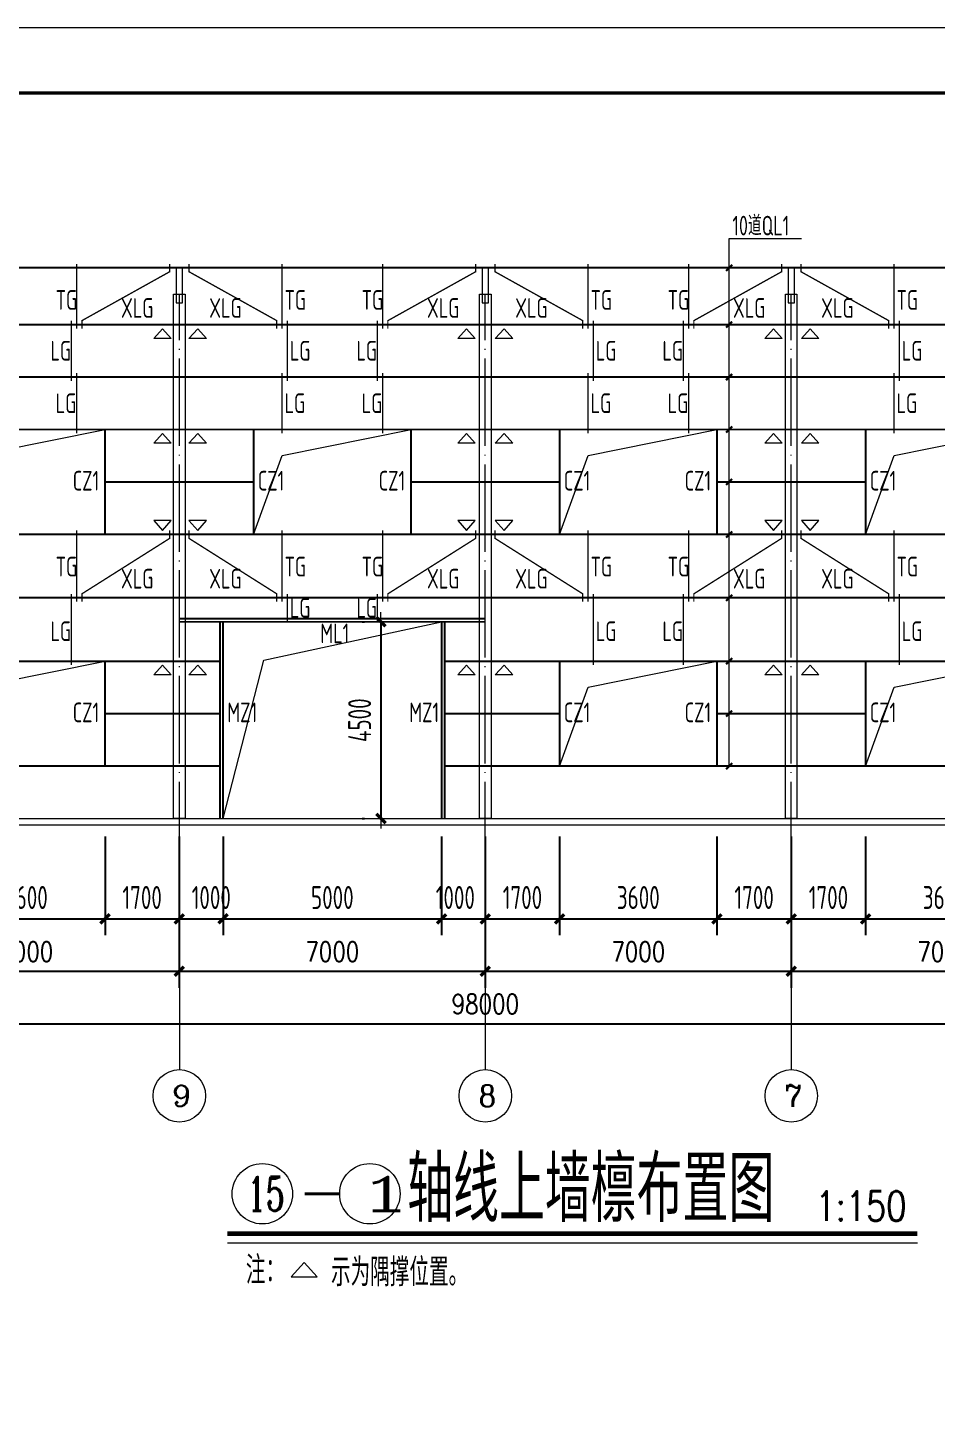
# Model space of a CAD drawing. Header units: millimetres. Extents: x 19781 to 898973, y -947928 to -267362.
# Drawn here: x 485740 to 506534, y -672731 to -641231 of the extents above; entities that cross this region are included whole.
import ezdxf

# ---------------------------------------------------------------- set-up
doc = ezdxf.new("R2010")
doc.units = ezdxf.units.MM
doc.header["$LTSCALE"] = 100
doc.linetypes.add('CENTER', pattern=[50.8, 31.75, -6.35, 6.35, -6.35])
doc.linetypes.add('DOTE', pattern=[2.42, 2, -0.2, 0.02, -0.2])
doc.layers.get('0').update_dxf_attribs({"lineweight": 18})
for name, color, linetype, lineweight in [('10', 7, 'Continuous', 18), ('11000', 4, 'Continuous', 18), ('14', 2, 'Continuous', 18), ('5图框', 7, 'Continuous', 18), ('AXIS', 3, 'Continuous', 18), ('AXIS_TEXT', 7, 'Continuous', 18), ('BORDER', 7, 'Continuous', 18), ('C', 6, 'CENTER', 18), ('DIM_SYMB', 3, 'Continuous', 18), ('DOTE', 1, 'DOTE', 18), ('PUB_DIM', 3, 'Continuous', 18), ('数字', 3, 'Continuous', 20), ('构件号', 1, 'Continuous', 18), ('系杆支撑', 2, 'Continuous', 18)]:
    doc.layers.add(name, color=color, linetype=linetype, lineweight=lineweight)
doc.styles.add('_TCH_AXIS', font='complex.shx', dxfattribs={"bigfont": 'gbcbig.shx'})
doc.styles.add('COMPLEX', font='complex.shx', dxfattribs={"bigfont": 'gbcbig.shx'})
doc.styles.add('dim_font', font='simplex.shx', dxfattribs={"width": 0.8, "bigfont": 'gbcbig.shx'})
doc.styles.add('hztxt', font='txt.shx', dxfattribs={"width": 0.7, "bigfont": 'hztxt.shx'})
doc.styles.add('TSSD_REIN', font='tssdeng.shx', dxfattribs={"width": 0.7, "bigfont": 'hztxt.shx'})
doc.dimstyles.new('DIMN150', dxfattribs={"dimscale": 1.5, "dimtxt": 300, "dimasz": 1, "dimexe": 250, "dimexo": 300, "dimgap": 150, "dimtad": 1, "dimdec": 0, "dimzin": 0, "dimdsep": 46, "dimtxsty": 'dim_font', "dimblk": '_CAXARROW', "dimcen": 0.09, "dimdle": 2, "dimclrt": 7, "dimadec": 0, "dimazin": 0, "dimtfac": 1, "dimtdec": 0, "dimtix": 1, "dimtmove": 2, "dimatfit": 3, "dimfxl": 1, "dimtolj": 1, "dimtzin": 0, "dimarcsym": 0})

# ---------------------------------------------------------------- blocks, each defined once
blk = doc.blocks.new('_AXISO')
blk.add_circle((0, 0), 0.5)
at = {"layer": 'AXIS_TEXT', "style": 'COMPLEX', "width": 1.04167}
blk.add_attdef('A', (-0.25, -0.28), '', height=0.56, dxfattribs=at)
blk = doc.blocks.new('_DIMX')
blk.add_line((-150, 0), (150, 0))
blk.add_lwpolyline([(-70, -70, 50, 50, 0), (70, 70, 50, 50, 0)], format="xyseb")
blk = doc.blocks.new('*X191')
at = {"layer": 'AXIS', "color": 0, "lineweight": -2, "transparency": 16777216}
for p, q in [((482213, -660934), (482213, -663196)), ((489213, -660934), (489213, -663196)), ((482215, -662821), (489212, -662821))]:
    blk.add_line(p, q, dxfattribs=at)
at = {"layer": 'AXIS', "color": 0, "lineweight": -2, "transparency": 16777216, "xscale": 1.5, "yscale": 1.5, "zscale": 1.5, "rotation": 180}
blk.add_blockref('_DIMX', (482213, -662821), dxfattribs=at)
at = {"layer": 'AXIS', "color": 0, "lineweight": -2, "transparency": 16777216, "xscale": 1.5, "yscale": 1.5, "zscale": 1.5}
blk.add_blockref('_DIMX', (489213, -662821), dxfattribs=at)
at = {"layer": 'AXIS', "color": 7, "transparency": 16777216, "insert": (485713, -662371), "char_height": 450, "width": 3805.71, "attachment_point": 5, "style": 'dim_font'}
blk.add_mtext('7000', dxfattribs=at)
blk = doc.blocks.new('_CAXARROW')
blk.add_hatch(color=0).paths.add_polyline_path([(0, 0), (-1, 0.125), (-1, -0.125)], flags=0)
blk = doc.blocks.new('*X192')
at = {"layer": 'AXIS', "color": 0, "lineweight": -2, "transparency": 16777216}
for p, q in [((489213, -660934), (489213, -663196)), ((496213, -660934), (496213, -663196)), ((489215, -662821), (496212, -662821))]:
    blk.add_line(p, q, dxfattribs=at)
at = {"layer": 'AXIS', "color": 0, "lineweight": -2, "transparency": 16777216, "xscale": 1.5, "yscale": 1.5, "zscale": 1.5, "rotation": 180}
blk.add_blockref('_DIMX', (489213, -662821), dxfattribs=at)
at = {"layer": 'AXIS', "color": 0, "lineweight": -2, "transparency": 16777216, "xscale": 1.5, "yscale": 1.5, "zscale": 1.5}
blk.add_blockref('_DIMX', (496213, -662821), dxfattribs=at)
at = {"layer": 'AXIS', "color": 7, "transparency": 16777216, "insert": (492713, -662371), "char_height": 450, "width": 3805.71, "attachment_point": 5, "style": 'dim_font'}
blk.add_mtext('7000', dxfattribs=at)
blk = doc.blocks.new('*X193')
at = {"layer": 'AXIS', "color": 0, "lineweight": -2, "transparency": 16777216}
for p, q in [((496213, -660934), (496213, -663196)), ((503213, -660934), (503213, -663196)), ((496215, -662821), (503212, -662821))]:
    blk.add_line(p, q, dxfattribs=at)
at = {"layer": 'AXIS', "color": 0, "lineweight": -2, "transparency": 16777216, "xscale": 1.5, "yscale": 1.5, "zscale": 1.5, "rotation": 180}
blk.add_blockref('_DIMX', (496213, -662821), dxfattribs=at)
at = {"layer": 'AXIS', "color": 0, "lineweight": -2, "transparency": 16777216, "xscale": 1.5, "yscale": 1.5, "zscale": 1.5}
blk.add_blockref('_DIMX', (503213, -662821), dxfattribs=at)
at = {"layer": 'AXIS', "color": 7, "transparency": 16777216, "insert": (499713, -662371), "char_height": 450, "width": 3805.71, "attachment_point": 5, "style": 'dim_font'}
blk.add_mtext('7000', dxfattribs=at)
blk = doc.blocks.new('*X194')
at = {"layer": 'AXIS', "color": 0, "lineweight": -2, "transparency": 16777216}
for p, q in [((503213, -660934), (503213, -663196)), ((510213, -660934), (510213, -663196)), ((503215, -662821), (510212, -662821))]:
    blk.add_line(p, q, dxfattribs=at)
at = {"layer": 'AXIS', "color": 0, "lineweight": -2, "transparency": 16777216, "xscale": 1.5, "yscale": 1.5, "zscale": 1.5, "rotation": 180}
blk.add_blockref('_DIMX', (503213, -662821), dxfattribs=at)
at = {"layer": 'AXIS', "color": 0, "lineweight": -2, "transparency": 16777216, "xscale": 1.5, "yscale": 1.5, "zscale": 1.5}
blk.add_blockref('_DIMX', (510213, -662821), dxfattribs=at)
at = {"layer": 'AXIS', "color": 7, "transparency": 16777216, "insert": (506713, -662371), "char_height": 450, "width": 3805.71, "attachment_point": 5, "style": 'dim_font'}
blk.add_mtext('7000', dxfattribs=at)
blk = doc.blocks.new('*X200')
at = {"layer": 'AXIS', "color": 0, "lineweight": -2, "transparency": 16777216}
for p, q in [((447213, -661234), (447213, -664396)), ((545213, -661234), (545213, -664396)), ((447215, -664021), (545212, -664021))]:
    blk.add_line(p, q, dxfattribs=at)
at = {"layer": 'AXIS', "color": 0, "lineweight": -2, "transparency": 16777216, "xscale": 1.5, "yscale": 1.5, "zscale": 1.5, "rotation": 180}
blk.add_blockref('_DIMX', (447213, -664021), dxfattribs=at)
at = {"layer": 'AXIS', "color": 0, "lineweight": -2, "transparency": 16777216, "xscale": 1.5, "yscale": 1.5, "zscale": 1.5}
blk.add_blockref('_DIMX', (545213, -664021), dxfattribs=at)
at = {"layer": 'AXIS', "color": 7, "transparency": 16777216, "insert": (496213, -663571), "char_height": 450, "width": 4834.29, "attachment_point": 5, "style": 'dim_font'}
blk.add_mtext('98000', dxfattribs=at)
blk = doc.blocks.new('*X757')
at = {"layer": 'AXIS', "color": 0, "lineweight": -2, "transparency": 16777216}
for p, q in [((493395, -654827), (493450, -654827)), ((493825, -654828), (493825, -659325)), ((493395, -659327), (493450, -659327))]:
    blk.add_line(p, q, dxfattribs=at)
at = {"layer": 'AXIS', "color": 0, "lineweight": -2, "transparency": 16777216, "xscale": 1.5, "yscale": 1.5, "zscale": 1.5}
for p, rotation in [((493825, -654827), 90), ((493825, -659327), 270)]:
    blk.add_blockref('_DIMX', p, dxfattribs=dict(at, rotation=rotation))
at = {"layer": 'AXIS', "color": 7, "transparency": 16777216, "insert": (493338, -657077), "char_height": 525, "width": 3885, "attachment_point": 5, "rotation": 90, "style": 'TSSD_REIN'}
blk.add_mtext('4500', dxfattribs=at)
blk = doc.blocks.new('*X777')
at = {"layer": 'AXIS', "color": 0, "lineweight": -2, "transparency": 16777216}
for p, q in [((483913, -659734), (483913, -661996)), ((487513, -659734), (487513, -661996)), ((483915, -661621), (487512, -661621))]:
    blk.add_line(p, q, dxfattribs=at)
at = {"layer": 'AXIS', "color": 0, "lineweight": -2, "transparency": 16777216, "xscale": 1.5, "yscale": 1.5, "zscale": 1.5, "rotation": 180}
blk.add_blockref('_DIMX', (483913, -661621), dxfattribs=at)
at = {"layer": 'AXIS', "color": 0, "lineweight": -2, "transparency": 16777216, "xscale": 1.5, "yscale": 1.5, "zscale": 1.5}
blk.add_blockref('_DIMX', (487513, -661621), dxfattribs=at)
at = {"layer": 'AXIS', "color": 7, "transparency": 16777216, "insert": (485713, -661133), "char_height": 525, "width": 3885, "attachment_point": 5, "style": 'TSSD_REIN'}
blk.add_mtext('3600', dxfattribs=at)
blk = doc.blocks.new('*X778')
at = {"layer": 'AXIS', "color": 0, "lineweight": -2, "transparency": 16777216}
for p, q in [((487513, -659734), (487513, -661996)), ((489213, -659734), (489213, -661996)), ((487515, -661621), (489212, -661621))]:
    blk.add_line(p, q, dxfattribs=at)
at = {"layer": 'AXIS', "color": 0, "lineweight": -2, "transparency": 16777216, "xscale": 1.5, "yscale": 1.5, "zscale": 1.5, "rotation": 180}
blk.add_blockref('_DIMX', (487513, -661621), dxfattribs=at)
at = {"layer": 'AXIS', "color": 0, "lineweight": -2, "transparency": 16777216, "xscale": 1.5, "yscale": 1.5, "zscale": 1.5}
blk.add_blockref('_DIMX', (489213, -661621), dxfattribs=at)
at = {"layer": 'AXIS', "color": 7, "transparency": 16777216, "insert": (488363, -661133), "char_height": 525, "width": 3727.5, "attachment_point": 5, "style": 'TSSD_REIN'}
blk.add_mtext('1700', dxfattribs=at)
blk = doc.blocks.new('*X779')
at = {"layer": 'AXIS', "color": 0, "lineweight": -2, "transparency": 16777216}
for p, q in [((489213, -659734), (489213, -661996)), ((490213, -659734), (490213, -661996)), ((489215, -661621), (490212, -661621))]:
    blk.add_line(p, q, dxfattribs=at)
at = {"layer": 'AXIS', "color": 0, "lineweight": -2, "transparency": 16777216, "xscale": 1.5, "yscale": 1.5, "zscale": 1.5, "rotation": 180}
blk.add_blockref('_DIMX', (489213, -661621), dxfattribs=at)
at = {"layer": 'AXIS', "color": 0, "lineweight": -2, "transparency": 16777216, "xscale": 1.5, "yscale": 1.5, "zscale": 1.5}
blk.add_blockref('_DIMX', (490213, -661621), dxfattribs=at)
at = {"layer": 'AXIS', "color": 7, "transparency": 16777216, "insert": (489944, -661133), "char_height": 525, "width": 3727.5, "attachment_point": 5, "style": 'TSSD_REIN'}
blk.add_mtext('1000', dxfattribs=at)
blk = doc.blocks.new('*X780')
at = {"layer": 'AXIS', "color": 0, "lineweight": -2, "transparency": 16777216}
for p, q in [((490213, -659734), (490213, -661996)), ((495213, -659734), (495213, -661996)), ((490215, -661621), (495212, -661621))]:
    blk.add_line(p, q, dxfattribs=at)
at = {"layer": 'AXIS', "color": 0, "lineweight": -2, "transparency": 16777216, "xscale": 1.5, "yscale": 1.5, "zscale": 1.5, "rotation": 180}
blk.add_blockref('_DIMX', (490213, -661621), dxfattribs=at)
at = {"layer": 'AXIS', "color": 0, "lineweight": -2, "transparency": 16777216, "xscale": 1.5, "yscale": 1.5, "zscale": 1.5}
blk.add_blockref('_DIMX', (495213, -661621), dxfattribs=at)
at = {"layer": 'AXIS', "color": 7, "transparency": 16777216, "insert": (492713, -661133), "char_height": 525, "width": 3885, "attachment_point": 5, "style": 'TSSD_REIN'}
blk.add_mtext('5000', dxfattribs=at)
blk = doc.blocks.new('*X781')
at = {"layer": 'AXIS', "color": 0, "lineweight": -2, "transparency": 16777216}
for p, q in [((495213, -659734), (495213, -661996)), ((496213, -659734), (496213, -661996)), ((495215, -661621), (496212, -661621))]:
    blk.add_line(p, q, dxfattribs=at)
at = {"layer": 'AXIS', "color": 0, "lineweight": -2, "transparency": 16777216, "xscale": 1.5, "yscale": 1.5, "zscale": 1.5, "rotation": 180}
blk.add_blockref('_DIMX', (495213, -661621), dxfattribs=at)
at = {"layer": 'AXIS', "color": 0, "lineweight": -2, "transparency": 16777216, "xscale": 1.5, "yscale": 1.5, "zscale": 1.5}
blk.add_blockref('_DIMX', (496213, -661621), dxfattribs=at)
at = {"layer": 'AXIS', "color": 7, "transparency": 16777216, "insert": (495527, -661133), "char_height": 525, "width": 3727.5, "attachment_point": 5, "style": 'TSSD_REIN'}
blk.add_mtext('1000', dxfattribs=at)
blk = doc.blocks.new('*X782')
at = {"layer": 'AXIS', "color": 0, "lineweight": -2, "transparency": 16777216}
for p, q in [((496213, -659734), (496213, -661996)), ((497913, -659734), (497913, -661996)), ((496215, -661621), (497912, -661621))]:
    blk.add_line(p, q, dxfattribs=at)
at = {"layer": 'AXIS', "color": 0, "lineweight": -2, "transparency": 16777216, "xscale": 1.5, "yscale": 1.5, "zscale": 1.5, "rotation": 180}
blk.add_blockref('_DIMX', (496213, -661621), dxfattribs=at)
at = {"layer": 'AXIS', "color": 0, "lineweight": -2, "transparency": 16777216, "xscale": 1.5, "yscale": 1.5, "zscale": 1.5}
blk.add_blockref('_DIMX', (497913, -661621), dxfattribs=at)
at = {"layer": 'AXIS', "color": 7, "transparency": 16777216, "insert": (497063, -661133), "char_height": 525, "width": 3727.5, "attachment_point": 5, "style": 'TSSD_REIN'}
blk.add_mtext('1700', dxfattribs=at)
blk = doc.blocks.new('*X783')
at = {"layer": 'AXIS', "color": 0, "lineweight": -2, "transparency": 16777216}
for p, q in [((497913, -659734), (497913, -661996)), ((501513, -659734), (501513, -661996)), ((497915, -661621), (501512, -661621))]:
    blk.add_line(p, q, dxfattribs=at)
at = {"layer": 'AXIS', "color": 0, "lineweight": -2, "transparency": 16777216, "xscale": 1.5, "yscale": 1.5, "zscale": 1.5, "rotation": 180}
blk.add_blockref('_DIMX', (497913, -661621), dxfattribs=at)
at = {"layer": 'AXIS', "color": 0, "lineweight": -2, "transparency": 16777216, "xscale": 1.5, "yscale": 1.5, "zscale": 1.5}
blk.add_blockref('_DIMX', (501513, -661621), dxfattribs=at)
at = {"layer": 'AXIS', "color": 7, "transparency": 16777216, "insert": (499713, -661133), "char_height": 525, "width": 3885, "attachment_point": 5, "style": 'TSSD_REIN'}
blk.add_mtext('3600', dxfattribs=at)
blk = doc.blocks.new('*X784')
at = {"layer": 'AXIS', "color": 0, "lineweight": -2, "transparency": 16777216}
for p, q in [((501513, -659734), (501513, -661996)), ((503213, -659734), (503213, -661996)), ((501515, -661621), (503212, -661621))]:
    blk.add_line(p, q, dxfattribs=at)
at = {"layer": 'AXIS', "color": 0, "lineweight": -2, "transparency": 16777216, "xscale": 1.5, "yscale": 1.5, "zscale": 1.5, "rotation": 180}
blk.add_blockref('_DIMX', (501513, -661621), dxfattribs=at)
at = {"layer": 'AXIS', "color": 0, "lineweight": -2, "transparency": 16777216, "xscale": 1.5, "yscale": 1.5, "zscale": 1.5}
blk.add_blockref('_DIMX', (503213, -661621), dxfattribs=at)
at = {"layer": 'AXIS', "color": 7, "transparency": 16777216, "insert": (502363, -661133), "char_height": 525, "width": 3727.5, "attachment_point": 5, "style": 'TSSD_REIN'}
blk.add_mtext('1700', dxfattribs=at)
blk = doc.blocks.new('*X785')
at = {"layer": 'AXIS', "color": 0, "lineweight": -2, "transparency": 16777216}
for p, q in [((503213, -659734), (503213, -661996)), ((504913, -659734), (504913, -661996)), ((503215, -661621), (504912, -661621))]:
    blk.add_line(p, q, dxfattribs=at)
at = {"layer": 'AXIS', "color": 0, "lineweight": -2, "transparency": 16777216, "xscale": 1.5, "yscale": 1.5, "zscale": 1.5, "rotation": 180}
blk.add_blockref('_DIMX', (503213, -661621), dxfattribs=at)
at = {"layer": 'AXIS', "color": 0, "lineweight": -2, "transparency": 16777216, "xscale": 1.5, "yscale": 1.5, "zscale": 1.5}
blk.add_blockref('_DIMX', (504913, -661621), dxfattribs=at)
at = {"layer": 'AXIS', "color": 7, "transparency": 16777216, "insert": (504063, -661133), "char_height": 525, "width": 3727.5, "attachment_point": 5, "style": 'TSSD_REIN'}
blk.add_mtext('1700', dxfattribs=at)
blk = doc.blocks.new('*X786')
at = {"layer": 'AXIS', "color": 0, "lineweight": -2, "transparency": 16777216}
for p, q in [((504913, -659734), (504913, -661996)), ((508513, -659734), (508513, -661996)), ((504915, -661621), (508512, -661621))]:
    blk.add_line(p, q, dxfattribs=at)
at = {"layer": 'AXIS', "color": 0, "lineweight": -2, "transparency": 16777216, "xscale": 1.5, "yscale": 1.5, "zscale": 1.5, "rotation": 180}
blk.add_blockref('_DIMX', (504913, -661621), dxfattribs=at)
at = {"layer": 'AXIS', "color": 0, "lineweight": -2, "transparency": 16777216, "xscale": 1.5, "yscale": 1.5, "zscale": 1.5}
blk.add_blockref('_DIMX', (508513, -661621), dxfattribs=at)
at = {"layer": 'AXIS', "color": 7, "transparency": 16777216, "insert": (506713, -661133), "char_height": 525, "width": 3885, "attachment_point": 5, "style": 'TSSD_REIN'}
blk.add_mtext('3600', dxfattribs=at)

msp = doc.modelspace()

# ---------------------------------------------------------------- linework, layer by layer
at = {"layer": '10', "ltscale": 100}
for points in [[(489083.21, -647326.53), (489343.21, -647326.53), (489343.21, -659326.53), (489083.21, -659326.53)], [(496083.21, -647326.53), (496343.21, -647326.53), (496343.21, -659326.53), (496083.21, -659326.53)], [(503083.21, -647326.53), (503343.21, -647326.53), (503343.21, -659326.53), (503083.21, -659326.53)]]:
    msp.add_lwpolyline(points, close=True, dxfattribs=at)
at = {"layer": '11000', "ltscale": 100}
msp.add_lwpolyline([(447013.21, -659326.53), (545413.21, -659326.53), (545713.21, -659476.53), (446713.21, -659476.53)], close=True, dxfattribs=at)
at = {"layer": '14', "ltscale": 100}
for p, q in [((484564.21, -651022.53), (487513.21, -650426.53)), ((491564.21, -651022.53), (494513.21, -650426.53)), ((498564.21, -651022.53), (501513.21, -650426.53)), ((505564.21, -651022.53), (508513.21, -650426.53)), ((490913.21, -652826.53), (491564.21, -651022.53)), ((497913.21, -652826.53), (498564.21, -651022.53)), ((504913.21, -652826.53), (505564.21, -651022.53)), ((491146.21, -655704.53), (495213.21, -654826.53)), ((491891.21, -654826.53), (494643.21, -654826.53)), ((484564.21, -656322.53), (487513.21, -655726.53)), ((490213.21, -659326.53), (491146.21, -655704.53)), ((498564.21, -656322.53), (501513.21, -655726.53)), ((505564.21, -656322.53), (508513.21, -655726.53)), ((497913.21, -658126.53), (498564.21, -656322.53)), ((504913.21, -658126.53), (505564.21, -656322.53))]:
    msp.add_line(p, q, dxfattribs=at)
for points in [[(489288.21, -647526.53), (489288.21, -646726.53), (489138.21, -646726.53), (489138.21, -647526.53)], [(496288.21, -647526.53), (496288.21, -646726.53), (496138.21, -646726.53), (496138.21, -647526.53)], [(503288.21, -647526.53), (503288.21, -646726.53), (503138.21, -646726.53), (503138.21, -647526.53)]]:
    msp.add_lwpolyline(points, close=True, dxfattribs=at)
at = {"layer": '5图框'}
msp.add_lwpolyline([(492365.12, -669814.42), (492067.59, -669480.48), (491770.07, -669814.42)], close=True, dxfattribs=at)
at = {"layer": 'AXIS'}
for p, q in [((489213.21, -660483.53), (489213.21, -665070.53)), ((496213.21, -660483.53), (496213.21, -665070.53)), ((503213.21, -660483.53), (503213.21, -665070.53))]:
    msp.add_line(p, q, dxfattribs=at)
at = {"layer": 'BORDER'}
msp.add_lwpolyline([(431826, -704230.53), (431826, -641230.53), (565476, -641230.53), (565476, -704230.53)], close=True, dxfattribs=at)
msp.add_lwpolyline([(435576, -702730.53, 75, 75, 0), (435576, -642730.53, 75, 75, 0), (563976, -642730.53, 75, 75, 0), (563976, -702730.53, 75, 75, 0)], format="xyseb", close=True, dxfattribs=at)
at = {"layer": 'C', "linetype": 'ByBlock'}
for p, q in [((501791.21, -646059.67), (503450.21, -646059.67)), ((501791.21, -658126.53), (501791.21, -646059.67))]:
    msp.add_line(p, q, dxfattribs=at)
at = {"layer": 'C'}
for points in [[(501721.21, -646796.53, 50, 50, 0), (501861.21, -646656.53, 50, 50, 0)], [(501721.21, -648096.53, 50, 50, 0), (501861.21, -647956.53, 50, 50, 0)], [(501721.21, -649296.53, 50, 50, 0), (501861.21, -649156.53, 50, 50, 0)], [(501721.21, -650496.53, 50, 50, 0), (501861.21, -650356.53, 50, 50, 0)], [(501721.21, -651696.53, 50, 50, 0), (501861.21, -651556.53, 50, 50, 0)], [(501721.21, -652896.53, 50, 50, 0), (501861.21, -652756.53, 50, 50, 0)], [(501721.21, -654346.53, 50, 50, 0), (501861.21, -654206.53, 50, 50, 0)], [(501721.21, -655796.53, 50, 50, 0), (501861.21, -655656.53, 50, 50, 0)], [(501721.21, -656996.53, 50, 50, 0), (501861.21, -656856.53, 50, 50, 0)], [(501721.21, -658196.53, 50, 50, 0), (501861.21, -658056.53, 50, 50, 0)]]:
    msp.add_lwpolyline(points, format="xyseb", dxfattribs=at)
at = {"layer": 'DIM_SYMB'}
msp.add_lwpolyline([(490311.21, -668820.32, 105, 105, 0), (506100.14, -668820.32, 105, 105, 0)], format="xyseb", dxfattribs=at)
msp.add_lwpolyline([(490311.21, -669030.32), (506100.14, -669030.32)], dxfattribs=at)
at = {"layer": 'DOTE', "linetype": 'DOTE', "ltscale": 10}
for p, q in [((489213.21, -660483.53), (489213.21, -647326.53)), ((496213.21, -660483.53), (496213.21, -647326.53)), ((503213.21, -660483.53), (503213.21, -647326.53))]:
    msp.add_line(p, q, dxfattribs=at)
at = {"layer": 'PUB_DIM', "color": 6, "linetype": 'Continuous'}
for points in [[(488631.2, -648342.53), (488829.56, -648119.91), (489027.91, -648342.53)], [(489434.2, -648342.53), (489632.56, -648119.91), (489830.91, -648342.53)], [(495586.2, -648342.53), (495784.56, -648119.91), (495982.91, -648342.53)], [(496442.2, -648342.53), (496640.56, -648119.91), (496838.91, -648342.53)], [(502607.2, -648342.53), (502805.56, -648119.91), (503003.91, -648342.53)], [(503444.2, -648342.53), (503642.56, -648119.91), (503840.91, -648342.53)], [(488631.2, -650742.53), (488829.56, -650519.91), (489027.91, -650742.53)], [(489434.2, -650742.53), (489632.56, -650519.91), (489830.91, -650742.53)], [(495586.2, -650742.53), (495784.56, -650519.91), (495982.91, -650742.53)], [(496442.2, -650742.53), (496640.56, -650519.91), (496838.91, -650742.53)], [(502607.2, -650742.53), (502805.56, -650519.91), (503003.91, -650742.53)], [(503444.2, -650742.53), (503642.56, -650519.91), (503840.91, -650742.53)], [(488631.2, -652510.53), (488829.56, -652733.15), (489027.91, -652510.53)], [(489434.2, -652510.53), (489632.56, -652733.15), (489830.91, -652510.53)], [(495586.2, -652510.53), (495784.56, -652733.15), (495982.91, -652510.53)], [(496442.2, -652510.53), (496640.56, -652733.15), (496838.91, -652510.53)], [(502607.2, -652510.53), (502805.56, -652733.15), (503003.91, -652510.53)], [(503444.2, -652510.53), (503642.56, -652733.15), (503840.91, -652510.53)], [(488631.2, -656042.53), (488829.56, -655819.91), (489027.91, -656042.53)], [(489434.2, -656042.53), (489632.56, -655819.91), (489830.91, -656042.53)], [(495586.2, -656042.53), (495784.56, -655819.91), (495982.91, -656042.53)], [(496442.2, -656042.53), (496640.56, -655819.91), (496838.91, -656042.53)], [(502607.2, -656042.53), (502805.56, -655819.91), (503003.91, -656042.53)], [(503444.2, -656042.53), (503642.56, -655819.91), (503840.91, -656042.53)]]:
    msp.add_lwpolyline(points, close=True, dxfattribs=at)
at = {"layer": '构件号'}
for points in [[(545413.21, -646726.53, 45, 45, 0), (447013.21, -646726.53, 45, 45, 0)], [(545413.21, -648026.53, 45, 45, 0), (447013.21, -648026.53, 45, 45, 0)], [(545413.21, -649226.53, 45, 45, 0), (447013.21, -649226.53, 45, 45, 0)], [(545413.21, -650426.53, 45, 45, 0), (447013.21, -650426.53, 45, 45, 0)], [(487513.21, -652826.53, 45, 45, 0), (487513.21, -650426.53, 45, 45, 0)], [(490913.21, -652826.53, 45, 45, 0), (490913.21, -650426.53, 45, 45, 0)], [(494513.21, -652826.53, 45, 45, 0), (494513.21, -650426.53, 45, 45, 0)], [(497913.21, -652826.53, 45, 45, 0), (497913.21, -650426.53, 45, 45, 0)], [(501513.21, -652826.53, 45, 45, 0), (501513.21, -650426.53, 45, 45, 0)], [(504913.21, -652826.53, 45, 45, 0), (504913.21, -650426.53, 45, 45, 0)], [(490913.21, -651626.53, 45, 45, 0), (487513.21, -651626.53, 45, 45, 0)], [(497913.21, -651626.53, 45, 45, 0), (494513.21, -651626.53, 45, 45, 0)], [(504913.21, -651626.53, 45, 45, 0), (501513.21, -651626.53, 45, 45, 0)], [(545413.21, -652826.53, 45, 45, 0), (447013.21, -652826.53, 45, 45, 0)], [(545413.21, -654276.53, 45, 45, 0), (447013.21, -654276.53, 45, 45, 0)], [(496213.21, -654756.53, 45, 45, 0), (489213.21, -654756.53, 45, 45, 0)], [(496213.21, -654826.53, 45, 45, 0), (489213.21, -654826.53, 45, 45, 0)], [(490143.21, -659326.53, 45, 45, 0), (490143.21, -654826.53, 45, 45, 0)], [(490213.21, -659326.53, 45, 45, 0), (490213.21, -654826.53, 45, 45, 0)], [(495213.21, -659326.53, 45, 45, 0), (495213.21, -654826.53, 45, 45, 0)], [(495283.21, -659326.53, 45, 45, 0), (495283.21, -654826.53, 45, 45, 0)], [(490143.21, -655726.53, 45, 45, 0), (467283.21, -655726.53, 45, 45, 0)], [(487513.21, -658126.53, 45, 45, 0), (487513.21, -655726.53, 45, 45, 0)], [(525143.21, -655726.53, 45, 45, 0), (495283.21, -655726.53, 45, 45, 0)], [(497913.21, -658126.53, 45, 45, 0), (497913.21, -655726.53, 45, 45, 0)], [(501513.21, -658126.53, 45, 45, 0), (501513.21, -655726.53, 45, 45, 0)], [(504913.21, -658126.53, 45, 45, 0), (504913.21, -655726.53, 45, 45, 0)], [(490143.21, -656926.53, 45, 45, 0), (487513.21, -656926.53, 45, 45, 0)], [(497913.21, -656926.53, 45, 45, 0), (495283.21, -656926.53, 45, 45, 0)], [(504913.21, -656926.53, 45, 45, 0), (501513.21, -656926.53, 45, 45, 0)], [(490143.21, -658126.53, 45, 45, 0), (467283.21, -658126.53, 45, 45, 0)], [(525143.21, -658126.53, 45, 45, 0), (495283.21, -658126.53, 45, 45, 0)]]:
    msp.add_lwpolyline(points, format="xyseb", dxfattribs=at)
at = {"layer": '系杆支撑'}
for points in [[(486863.21, -648116.69, 30, 30, 0), (486863.21, -646636.71, 30, 30, 0)], [(488993.09, -646636.71, 30, 30, 0), (488993.09, -646816.34, 30, 30, 0), (486983.21, -647936.36, 30, 30, 0), (486983.21, -648116.69, 30, 30, 0)], [(489433.33, -646636.71, 30, 30, 0), (489433.33, -646816.34, 30, 30, 0), (491443.21, -647936.36, 30, 30, 0), (491443.21, -648116.69, 30, 30, 0)], [(491563.21, -648116.69, 30, 30, 0), (491563.21, -646636.71, 30, 30, 0)], [(493863.21, -648116.69, 30, 30, 0), (493863.21, -646636.71, 30, 30, 0)], [(495993.09, -646636.71, 30, 30, 0), (495993.09, -646816.34, 30, 30, 0), (493983.21, -647936.36, 30, 30, 0), (493983.21, -648116.69, 30, 30, 0)], [(496433.33, -646636.71, 30, 30, 0), (496433.33, -646816.34, 30, 30, 0), (498443.21, -647936.36, 30, 30, 0), (498443.21, -648116.69, 30, 30, 0)], [(498563.21, -648116.69, 30, 30, 0), (498563.21, -646636.71, 30, 30, 0)], [(500863.21, -648116.69, 30, 30, 0), (500863.21, -646636.71, 30, 30, 0)], [(502993.09, -646636.71, 30, 30, 0), (502993.09, -646816.34, 30, 30, 0), (500983.21, -647936.36, 30, 30, 0), (500983.21, -648116.69, 30, 30, 0)], [(503433.33, -646636.71, 30, 30, 0), (503433.33, -646816.34, 30, 30, 0), (505443.21, -647936.36, 30, 30, 0), (505443.21, -648116.69, 30, 30, 0)], [(505563.21, -648116.69, 30, 30, 0), (505563.21, -646636.71, 30, 30, 0)], [(486743.21, -649316.69, 30, 30, 0), (486743.21, -647936.71, 30, 30, 0)], [(491683.21, -649316.69, 30, 30, 0), (491683.21, -647936.71, 30, 30, 0)], [(493743.21, -649316.69, 30, 30, 0), (493743.21, -647936.71, 30, 30, 0)], [(498683.21, -649316.69, 30, 30, 0), (498683.21, -647936.71, 30, 30, 0)], [(500743.21, -649316.69, 30, 30, 0), (500743.21, -647936.71, 30, 30, 0)], [(505683.21, -649316.69, 30, 30, 0), (505683.21, -647936.71, 30, 30, 0)], [(486863.21, -650516.69, 30, 30, 0), (486863.21, -649136.71, 30, 30, 0)], [(491563.21, -650516.69, 30, 30, 0), (491563.21, -649136.71, 30, 30, 0)], [(493863.21, -650516.69, 30, 30, 0), (493863.21, -649136.71, 30, 30, 0)], [(498563.21, -650516.69, 30, 30, 0), (498563.21, -649136.71, 30, 30, 0)], [(500863.21, -650516.69, 30, 30, 0), (500863.21, -649136.71, 30, 30, 0)], [(505563.21, -650516.69, 30, 30, 0), (505563.21, -649136.71, 30, 30, 0)], [(486863.21, -654366.69, 30, 30, 0), (486863.21, -652736.71, 30, 30, 0)], [(488993.09, -652736.71, 30, 30, 0), (488993.09, -652916.34, 30, 30, 0), (486983.21, -654186.36, 30, 30, 0), (486983.21, -654366.69, 30, 30, 0)], [(489433.33, -652736.71, 30, 30, 0), (489433.33, -652916.34, 30, 30, 0), (491443.21, -654186.36, 30, 30, 0), (491443.21, -654366.69, 30, 30, 0)], [(491563.21, -654366.69, 30, 30, 0), (491563.21, -652736.71, 30, 30, 0)], [(493863.21, -654366.69, 30, 30, 0), (493863.21, -652736.71, 30, 30, 0)], [(495993.09, -652736.71, 30, 30, 0), (495993.09, -652916.34, 30, 30, 0), (493983.21, -654186.36, 30, 30, 0), (493983.21, -654366.69, 30, 30, 0)], [(496433.33, -652736.71, 30, 30, 0), (496433.33, -652916.34, 30, 30, 0), (498443.21, -654186.36, 30, 30, 0), (498443.21, -654366.69, 30, 30, 0)], [(498563.21, -654366.69, 30, 30, 0), (498563.21, -652736.71, 30, 30, 0)], [(500863.21, -654366.69, 30, 30, 0), (500863.21, -652736.71, 30, 30, 0)], [(502993.09, -652736.71, 30, 30, 0), (502993.09, -652916.34, 30, 30, 0), (500983.21, -654186.36, 30, 30, 0), (500983.21, -654366.69, 30, 30, 0)], [(503433.33, -652736.71, 30, 30, 0), (503433.33, -652916.34, 30, 30, 0), (505443.21, -654186.36, 30, 30, 0), (505443.21, -654366.69, 30, 30, 0)], [(505563.21, -654366.69, 30, 30, 0), (505563.21, -652736.71, 30, 30, 0)], [(486743.21, -655816.69, 30, 30, 0), (486743.21, -654186.71, 30, 30, 0)], [(491683.21, -654826.53, 30, 30, 0), (491683.21, -654186.71, 30, 30, 0)], [(493743.21, -654826.53, 30, 30, 0), (493743.21, -654186.71, 30, 30, 0)], [(498683.21, -655816.69, 30, 30, 0), (498683.21, -654186.71, 30, 30, 0)], [(500743.21, -655816.69, 30, 30, 0), (500743.21, -654186.71, 30, 30, 0)], [(505683.21, -655816.69, 30, 30, 0), (505683.21, -654186.71, 30, 30, 0)]]:
    msp.add_lwpolyline(points, format="xyseb", dxfattribs=at)

# ---------------------------------------------------------------- block references
at = {"layer": 'AXIS'}
ref = msp.add_blockref('_AXISO', (489213.21, -665670.53), dxfattribs=dict(at, xscale=1200, yscale=1200, zscale=1200))
ref.add_attrib('A', '9', (489048.81, -665917.12), dxfattribs={"layer": 'AXIS_TEXT', "height": 493.19, "style": '_TCH_AXIS'})
ref = msp.add_blockref('_AXISO', (496213.21, -665670.53), dxfattribs=dict(at, xscale=1200, yscale=1200, zscale=1200))
ref.add_attrib('A', '8', (496048.81, -665917.12), dxfattribs={"layer": 'AXIS_TEXT', "height": 493.19, "style": '_TCH_AXIS'})
ref = msp.add_blockref('_AXISO', (503213.21, -665670.53), dxfattribs=dict(at, xscale=1200, yscale=1200, zscale=1200))
ref.add_attrib('A', '7', (503056.56, -665923.57), dxfattribs={"layer": 'AXIS_TEXT', "height": 506.08, "style": '_TCH_AXIS', "width": 0.928571})
at = {"layer": 'AXIS', "color": 3}
ref = msp.add_blockref('_AXISO', (491111.77, -667910.25), dxfattribs=dict(at, xscale=1382.469119999907, yscale=1382.469119999907, zscale=1382.469119999907))
ref.add_attrib('A', '15', (490766.16, -668297.34), dxfattribs={"layer": 'AXIS_TEXT', "height": 774.183, "style": 'COMPLEX', "width": 0.646552})
ref = msp.add_blockref('_AXISO', (493570.97, -667910.25), dxfattribs=dict(at, xscale=1382.469119999907, yscale=1382.469119999907, zscale=1382.469119999907))
ref.add_attrib('A', '1', (493225.35, -668297.34), dxfattribs={"layer": 'AXIS_TEXT', "height": 774.18, "style": 'COMPLEX', "width": 2.08333})

# ---------------------------------------------------------------- texts
at = {"style": 'hztxt', "width": 0.8}
msp.add_text('1:150', height=675, dxfattribs=at).set_placement((503764.66, -668529.63))
at = {"layer": '5图框', "style": 'hztxt', "width": 0.7}
for s, height, p in [('轴线上墙檩布置图', 1500, (494424.95, -668556.86)), ('-', 1500, (491903.95, -668556.86)), ('注：', 640.32, (490734.61, -669975.95))]:
    msp.add_text(s, height=height, dxfattribs=at).set_placement(p)
at = {"layer": '5图框', "insert": (491484.9, -670025.53), "char_height": 640.32, "width": 5529.7788, "attachment_point": 7, "style": 'hztxt'}
msp.add_mtext('   示为隅撑位置。', dxfattribs=at)
at = {"layer": '数字', "ltscale": 100, "style": 'TSSD_REIN', "width": 0.7}
for s, p in [('10道QL1', (501865.16, -645986.78)), ('TG', (486384.58, -647688.3)), ('TG', (491620.58, -647688.3)), ('TG', (493384.58, -647688.3)), ('TG', (498620.58, -647688.3)), ('TG', (500384.58, -647688.3)), ('TG', (505620.58, -647688.3)), ('XLG', (487877.79, -647870.95)), ('XLG', (489895.79, -647870.95)), ('XLG', (494877.79, -647870.95)), ('XLG', (496895.79, -647870.95)), ('XLG', (501877.79, -647870.95)), ('XLG', (503895.79, -647870.95)), ('LG', (486264.58, -648850.3)), ('LG', (491740.58, -648850.3)), ('LG', (493264.58, -648850.3)), ('LG', (498740.58, -648850.3)), ('LG', (500264.58, -648850.3)), ('LG', (505740.58, -648850.3)), ('LG', (486384.58, -650050.3)), ('LG', (491620.58, -650050.3)), ('LG', (493384.58, -650050.3)), ('LG', (498620.58, -650050.3)), ('LG', (500384.58, -650050.3)), ('LG', (505620.58, -650050.3)), ('CZ1', (486774.2, -651823.14)), ('CZ1', (491008.2, -651823.14)), ('CZ1', (493774.2, -651823.14)), ('CZ1', (498008.2, -651823.14)), ('CZ1', (500774.2, -651823.14)), ('CZ1', (505008.2, -651823.14)), ('TG', (486384.58, -653788.3)), ('XLG', (487877.79, -654064.95)), ('XLG', (489895.79, -654064.95)), ('TG', (491620.58, -653788.3)), ('TG', (493384.58, -653788.3)), ('XLG', (494877.79, -654064.95)), ('XLG', (496895.79, -654064.95)), ('TG', (498620.58, -653788.3)), ('TG', (500384.58, -653788.3)), ('XLG', (501877.79, -654064.95)), ('XLG', (503895.79, -654064.95)), ('TG', (505620.58, -653788.3)), ('LG', (491740.58, -654733.3)), ('LG', (493264.58, -654733.3)), ('LG', (486264.58, -655266.3)), ('ML1', (492439.2, -655315.14)), ('LG', (498740.58, -655266.3)), ('LG', (500264.58, -655266.3)), ('LG', (505740.58, -655266.3)), ('CZ1', (486774.2, -657123.14)), ('MZ1', (490311.2, -657123.14)), ('MZ1', (494474.2, -657123.14)), ('CZ1', (498008.2, -657123.14)), ('CZ1', (500774.2, -657123.14)), ('CZ1', (505008.2, -657123.14))]:
    msp.add_text(s, height=450, dxfattribs=at).set_placement(p)

# ---------------------------------------------------------------- dimensions: what is measured, and where the dimension line sits
at = {"layer": 'AXIS'}
dim = msp.add_linear_dim(base=(493825.3, -659326.53), p1=(493845.13, -654826.53), p2=(493845.13, -659326.53), angle=270, dimstyle='DIMN150', override={"dimtxt": 350, "dimtxsty": 'TSSD_REIN', "dimsah": 1, "dimtzin": 0}, dxfattribs=at)
dim.commit()
dim.dimension.update_dxf_attribs({"geometry": '*X757', "text_midpoint": (493337.8, -657076.53)})
for base, p1, p2, override, picture, middle in [((487513.21, -661620.53), (483913.21, -659283.53), (487513.21, -659283.53), {"dimtxt": 350, "dimtxsty": 'TSSD_REIN', "dimsah": 1, "dimtzin": 0}, '*X777', (485713.21, -661133.03)), ((489213.21, -661620.53), (487513.21, -659283.53), (489213.21, -659283.53), {"dimtxt": 350, "dimtxsty": 'TSSD_REIN', "dimsah": 1, "dimtzin": 0}, '*X778', (488363.21, -661133.03)), ((495213.21, -661620.53), (490213.21, -659283.53), (495213.21, -659283.53), {"dimtxt": 350, "dimtxsty": 'TSSD_REIN', "dimsah": 1, "dimtzin": 0}, '*X780', (492713.21, -661133.03)), ((497913.21, -661620.53), (496213.21, -659283.53), (497913.21, -659283.53), {"dimtxt": 350, "dimtxsty": 'TSSD_REIN', "dimsah": 1, "dimtzin": 0}, '*X782', (497063.21, -661133.03)), ((501513.21, -661620.53), (497913.21, -659283.53), (501513.21, -659283.53), {"dimtxt": 350, "dimtxsty": 'TSSD_REIN', "dimsah": 1, "dimtzin": 0}, '*X783', (499713.21, -661133.03)), ((503213.21, -661620.53), (501513.21, -659283.53), (503213.21, -659283.53), {"dimtxt": 350, "dimtxsty": 'TSSD_REIN', "dimsah": 1, "dimtzin": 0}, '*X784', (502363.21, -661133.03)), ((504913.21, -661620.53), (503213.21, -659283.53), (504913.21, -659283.53), {"dimtxt": 350, "dimtxsty": 'TSSD_REIN', "dimsah": 1, "dimtzin": 0}, '*X785', (504063.21, -661133.03)), ((508513.21, -661620.53), (504913.21, -659283.53), (508513.21, -659283.53), {"dimtxt": 350, "dimtxsty": 'TSSD_REIN', "dimsah": 1, "dimtzin": 0}, '*X786', (506713.21, -661133.03)), ((489213.21, -662820.53), (482213.21, -660483.53), (489213.21, -660483.53), {"dimsah": 1, "dimtzin": 0}, '*X191', (485713.21, -662370.53)), ((496213.21, -662820.53), (489213.21, -660483.53), (496213.21, -660483.53), {"dimsah": 1, "dimtzin": 0}, '*X192', (492713.21, -662370.53)), ((503213.21, -662820.53), (496213.21, -660483.53), (503213.21, -660483.53), {"dimsah": 1, "dimtzin": 0}, '*X193', (499713.21, -662370.53)), ((510213.21, -662820.53), (503213.21, -660483.53), (510213.21, -660483.53), {"dimsah": 1, "dimtzin": 0}, '*X194', (506713.21, -662370.53)), ((545213.21, -664020.53), (447213.21, -660783.53), (545213.21, -660783.53), {"dimsah": 1, "dimtzin": 0}, '*X200', (496213.21, -663570.53))]:
    dim = msp.add_linear_dim(base=base, p1=p1, p2=p2, dimstyle='DIMN150', override=override, dxfattribs=at)
    dim.commit()
    dim.dimension.update_dxf_attribs({"geometry": picture, "text_midpoint": middle})
for base, p1, p2, picture, middle in [((490213.21, -661620.53), (489213.21, -659283.53), (490213.21, -659283.53), '*X779', (489943.92, -661133.03)), ((496213.21, -661620.53), (495213.21, -659283.53), (496213.21, -659283.53), '*X781', (495527.5, -661133.03))]:
    dim = msp.add_linear_dim(base=base, p1=p1, p2=p2, dimstyle='DIMN150', override={"dimtxt": 350, "dimtxsty": 'TSSD_REIN', "dimsah": 1, "dimtzin": 0}, dxfattribs=at)
    dim.commit()
    dim.dimension.update_dxf_attribs({"geometry": picture, "text_midpoint": middle, "dimtype": 160})

doc.saveas('drawing.dxf')
